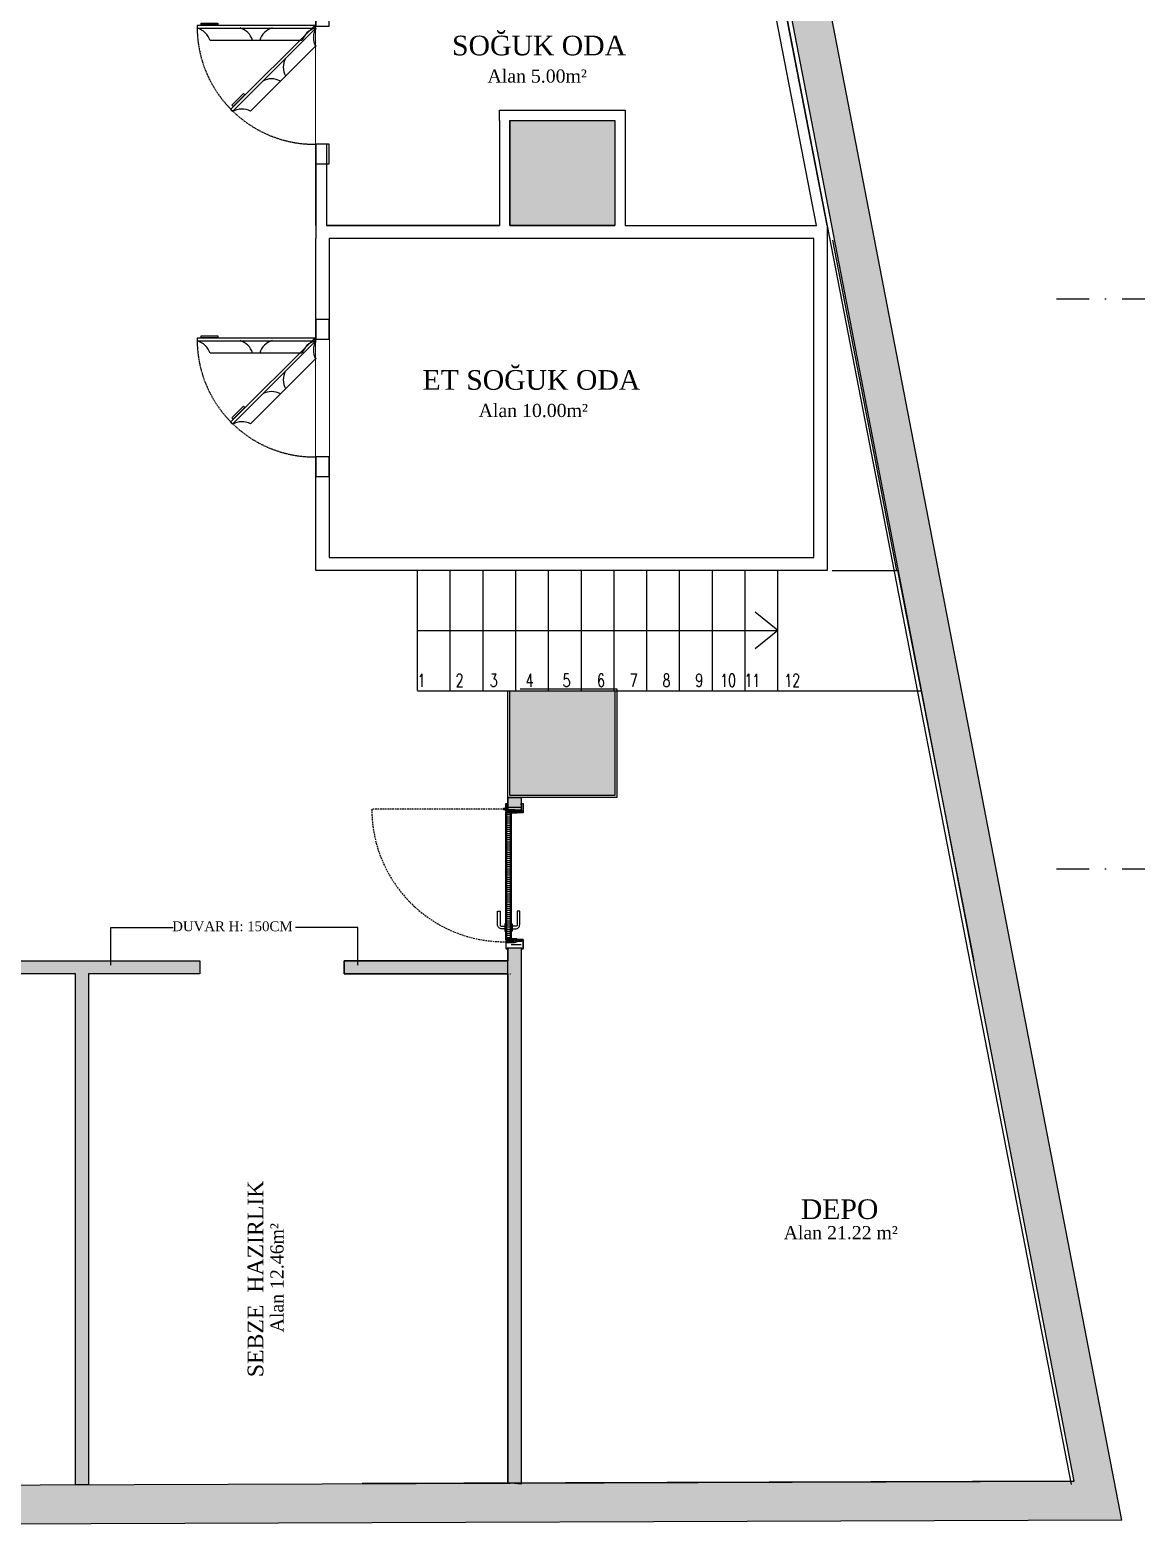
# Model space of a CAD drawing. Header units: millimetres. Extents: x -29311 to -3405, y 28913 to 42880.
# Drawn here: x -14632 to -13788, y 30469 to 31609 of the extents above; entities that cross this region are included whole.
import ezdxf
from ezdxf.enums import TextEntityAlignment as Align

# ---------------------------------------------------------------- set-up
doc = ezdxf.new("R2010")
doc.units = ezdxf.units.MM
doc.set_wipeout_variables(frame=1)
for name, pattern in [('DASHDOT', [1, 0.5, -0.25, 0, -0.25]), ('DASHDOT2', [0.5, 0.25, -0.125, 0, -0.125]), ('DASHED', [0.75, 0.5, -0.25]), ('HIDDEN', [0.375, 0.25, -0.125])]:
    doc.linetypes.add(name, pattern=pattern)
for name, color, linetype in [('A-AKS', 57, 'DASHDOT'), ('A-AKS.', 57, 'DASHDOT2'), ('A-BA', 1, 'Continuous'), ('A-KAPI-AHSAP', 245, 'Continuous'), ('A-KAPI-AKSESUAR', 206, 'Continuous'), ('A-KAPI-METAL', 84, 'Continuous'), ('A-KAPI-PROFIL', 206, 'Continuous'), ('A-MERDIVEN', 125, 'Continuous'), ('A-SIVA-ALCIPAN', 247, 'Continuous'), ('A-SIVA-IC', 97, 'Continuous'), ('A-YAZI', 136, 'Continuous'), ('Duvar-150 cm', 8, 'Continuous'), ('Duvar-200 cm', 7, 'Continuous'), ('Duvar-Soğuk Oda Yüksekliğine', 24, 'Continuous'), ('K_trace_down', 8, 'HIDDEN'), ('Kıtc-002 Çizgi', 7, 'Continuous'), ('Kıtc-034 Soğuk Oda', 1, 'Continuous')]:
    doc.layers.add(name, color=color, linetype=linetype)
doc.layers.add('s-depo', color=140, linetype='Continuous', lineweight=25)
doc.layers.add('tarama-betonarme', color=252, linetype='Continuous', lineweight=13)
doc.styles.add('INA_D07-01_01_00_H_CD_DWG_ARC_01_2003_001_R00$0$1.06.1-Fourth Floor Plan$0$Standard', font='isocp.shx')
doc.styles.add('YAZ-50', font='times.ttf', dxfattribs={"width": 0.9})
pattern_1 = [(45, (-65876.5644, 45834.01), (-4.4194174, 4.4194174), []), (45, (-65872.145, 45834.01), (-4.4194174, 4.4194174), [7.8125, -1.5625, 0, -1.5625])]

# ---------------------------------------------------------------- blocks, each defined once
blk = doc.blocks.new('AKS')
at = {"layer": 'A-AKS.', "ltscale": 100}
for p, q in [((5206.6, 1055.8), (5403.8, 1055.8)), ((5206.6, 620.8), (5403.8, 620.8))]:
    blk.add_line(p, q, dxfattribs=at)
blk = doc.blocks.new('A$C60E3056A')
at = {"layer": 'Kıtc-034 Soğuk Oda', "color": 3}
blk.add_line((13.3, 80), (13.3, 10), dxfattribs=at)
for points in [[(1.8, 0), (3.8, 0), (3.8, 90), (1.8, 90)], [(1.4, 3), (0, 3), (0, 15.7), (1.4, 15.7)]]:
    blk.add_lwpolyline(points, close=True, dxfattribs=at)
for centre, radius, start, end in [((17.9, 93.9), 14.6, 195.6381, 251.6489), ((17.2, 61.2), 14, 196.3254, 253.6365), ((17.2, 28.8), 14, 106.3635, 163.6746), ((17.9, -3.9), 14.6, 108.3511, 164.3619)]:
    blk.add_arc(centre, radius, start, end, dxfattribs=at)
blk = doc.blocks.new('A$C4A7C2E03')
at = {"layer": 'Kıtc-034 Soğuk Oda', "color": 254}
blk.add_line((80, 0), (10, 0), dxfattribs=at)
for points in [[(0, 11.5), (0, 9.5), (90, 9.5), (90, 11.5)], [(3, 11.9), (3, 13.3), (15.7, 13.3), (15.7, 11.9)]]:
    blk.add_lwpolyline(points, close=True, dxfattribs=at)
for centre, radius, start, end in [((-3.9, -4.6), 14.6, 18.3511, 74.3619), ((28.8, -3.8), 14, 16.3635, 73.6746), ((61.2, -3.8), 14, 106.3254, 163.6365), ((93.9, -4.6), 14.6, 105.6381, 161.6489)]:
    blk.add_arc(centre, radius, start, end, dxfattribs=at)
blk = doc.blocks.new('A$C65962AFD')
at = {"color": 3}
blk.add_wipeout([(90.7, 105), (90.7, 15), (100.7, 15), (100.7, 105)], dxfattribs=at).dxf.layer = 'Kıtc-034 Soğuk Oda'
at = {"layer": 'Kıtc-002 Çizgi', "color": 254, "linetype": 'DASHED'}
blk.add_arc((89.5, 104.5), 89.5, 180.9342, 270.7837, dxfattribs=at)
at = {"layer": 'Kıtc-034 Soğuk Oda'}
for points in [[(100.7, 105), (100.7, 120), (90.7, 120), (90.7, 105)], [(100.7, 0), (100.7, 15), (90.7, 15), (90.7, 0)]]:
    blk.add_lwpolyline(points, close=True, dxfattribs=at)
at = {"layer": 'Kıtc-002 Çizgi'}
blk.add_blockref('A$C4A7C2E03', (0, 94.1), dxfattribs=at)
at = {"layer": 'Kıtc-002 Çizgi', "rotation": 315}
blk.add_blockref('A$C60E3056A', (24.3, 42.7), dxfattribs=at)
blk = doc.blocks.new('A$C1989330F')
at = {"layer": 'A-KAPI-AKSESUAR'}
blk.add_lwpolyline([(28, 0), (-28, 0), (-28, -8), (28, -8)], close=True, dxfattribs=at)
blk.add_lwpolyline([(-125, -45), (-20, -45, 0.414214), (-10, -35), (-10, -8), (10, -8), (10, -32, -0.414214), (-23, -65), (-125, -65)], format="xyb", close=True, dxfattribs=at)
blk = doc.blocks.new('*U52')
at = {"ltscale": 12}
h = blk.add_hatch(dxfattribs=at)
h.set_pattern_fill('ANSI31', color=8, scale=5, angle=45)
h.set_pattern_definition([(90, (48.085, 20), (-15.875, 3e-15), [])])
h.paths.add_polyline_path([(1004, -130), (44, -130), (44, -160), (1004, -160)])
at = {"color": 8, "linetype": 'HIDDEN', "ltscale": 50}
blk.add_lwpolyline([(13, -176), (13, -1189, 0.417281), (1025, -166)], format="xyb", dxfattribs=at)
at = {"layer": 'A-KAPI-AHSAP'}
for points in [[(44, -165), (34, -165), (34, -148), (34, -148), (34, -125), (44, -125), (44, -165)], [(44, -125), (1004, -125)], [(1004, -165), (44, -165)], [(1004, -165), (1004, -125), (1014, -125), (1014, -165), (1014, -165), (1014, -165), (1004, -165)]]:
    blk.add_lwpolyline(points, dxfattribs=at)
blk.add_lwpolyline([(1004, -130), (44, -130), (44, -160), (1004, -160)], close=True, dxfattribs=at)
at = {"layer": 'A-KAPI-AKSESUAR'}
for radius in [10, 5, 4]:
    blk.add_circle((12, -175), radius, dxfattribs=at)
at = {"layer": 'A-KAPI-METAL'}
for points in [[(-29, -33), (39, -33, -0.414214), (40, -34), (40, -96), (38, -96), (38, -36, 0.414214), (38, -35), (-28, -35, 0.414214), (-28, -36), (-28, -47, 0.414214), (-28, -48), (-20, -48), (-20, -50), (-29, -50, -0.414214), (-30, -49), (-30, -34, -0.414214)], [(-30, -151, -0.414214), (-29, -150), (-20, -150), (-20, -152), (-28, -152, 0.414214), (-28, -152), (-28, -162, 0.414214), (-28, -163), (27, -163, 0.414214), (27, -162), (27, -105, -0.414214), (28, -104), (41, -104, -0.414154), (42, -105), (42, -119), (42, -95), (42, -81), (42, -95), (40, -95), (40, -81, -1), (44, -81), (44, -120, -0.934642), (40, -119), (40, -106, 0.414214), (40, -106), (30, -106, 0.414214), (29, -106), (29, -164, -0.414214), (28, -165), (-29, -165, -0.414214), (-30, -164)], [(1078, -151, 0.414214), (1077, -150), (1068, -150), (1068, -152), (1076, -152, -0.414214), (1076, -152), (1076, -162, -0.414214), (1076, -163), (1022, -163, -0.414214), (1021, -162), (1021, -104, 0.414214), (1020, -103), (1007, -103, 0.414154), (1006, -104), (1006, -119), (1006, -95), (1006, -81), (1006, -95), (1008, -95), (1008, -81, 1), (1004, -81), (1004, -120, 0.938583), (1008, -119), (1008, -105, -0.414214), (1009, -105), (1019, -105, -0.414214), (1019, -105), (1019, -164, 0.414214), (1020, -165), (1077, -165, 0.414214), (1078, -164)], [(1077, -33), (1009, -33, 0.414214), (1008, -34), (1008, -96), (1010, -96), (1010, -36, -0.414214), (1011, -35), (1076, -35, -0.414214), (1076, -36), (1076, -47, -0.414214), (1076, -48), (1068, -48), (1068, -50), (1077, -50, 0.414214), (1078, -49), (1078, -34, 0.414214)]]:
    blk.add_lwpolyline(points, format="xyb", close=True, dxfattribs=at)
at = {"layer": 'A-KAPI-PROFIL'}
for points in [[(16, -101), (27, -70), (27, -36), (37, -36), (37, -72), (26, -104), (26, -163), (16, -163)], [(1032, -101), (1021, -70), (1021, -44), (1011, -44), (1011, -72), (1022, -104), (1022, -163), (1032, -163)]]:
    blk.add_lwpolyline(points, close=True, dxfattribs=at)
for points in [[(36, -37), (37, -37), (37, -52), (30, -66), (30, -90), (37, -90), (37, -91), (29, -91), (29, -66), (36, -52), (36, -37)], [(1012, -37), (1011, -37), (1011, -52), (1018, -66), (1018, -90), (1011, -90), (1011, -91), (1019, -91), (1019, -66), (1012, -52), (1012, -37)]]:
    blk.add_lwpolyline(points, dxfattribs=at)
at = {"layer": 'A-KAPI-PROFIL', "color": 8}
for points in [[(40, -111, 0.414214), (38, -109), (31, -109, 0.414214), (29, -111), (29, -122, 0.414214), (31, -124), (45, -124, 0.414214), (46, -123), (46, -120, 1), (44, -120), (44, -121), (40, -121)], [(1019, -111, 0.414214), (1017, -109), (1010, -109, 0.414214), (1008, -111), (1008, -121), (1004, -121), (1004, -120, 1), (1002, -120), (1002, -123, 0.414214), (1003, -124), (1014, -124), (1017, -124, 0.414214), (1019, -122)]]:
    blk.add_lwpolyline(points, format="xyb", close=True, dxfattribs=at)
at = {"layer": 'DEFPOINTS', "linetype": 'ByBlock', "ltscale": 12}
for p, q in [((0, -50), (0, -150)), ((1048, -50), (1048, -125))]:
    blk.add_line(p, q, dxfattribs=at)
at = {"ltscale": 12, "xscale": -1, "rotation": 180}
blk.add_blockref('A$C1989330F', (916, -125), dxfattribs=at)
at = {"ltscale": 12}
blk.add_blockref('A$C1989330F', (916, -165), dxfattribs=at)

msp = doc.modelspace()

# ---------------------------------------------------------------- hatches: boundary and pattern name
at = {"layer": 'Duvar-150 cm'}
h = msp.add_hatch(color=256, dxfattribs=at)
h.dxf.hatch_style = 1
h.paths.add_polyline_path([(-14857.97, 30557.89), (-14857.97, 30888.69), (-14779.57, 30888.69), (-14779.57, 30898.69), (-14867.97, 30898.69), (-14867.97, 30888.69), (-14867.97, 30497.96), (-14857.97, 30498)])
h.paths.add_polyline_path([(-14502.38, 30898.62), (-14689.57, 30898.62), (-14689.57, 30888.62), (-14597.38, 30888.62), (-14597.38, 30498.64), (-14587.38, 30498.68), (-14587.38, 30888.62), (-14542.38, 30888.62), (-14502.38, 30888.62)])
h.paths.add_polyline_path([(-14585.1, 30638.84), (-14585.1, 30661.41), (-14598.57, 30661.41), (-14598.57, 30638.84)], flags=25)
h = msp.add_hatch(color=256, dxfattribs=at)
h.dxf.hatch_style = 1
h.paths.add_polyline_path([(-14267.24, 30898.62), (-14392.24, 30898.62), (-14392.24, 30888.62), (-14267.24, 30888.62)])
at = {"layer": 'Duvar-200 cm'}
h = msp.add_hatch(color=256, dxfattribs=at)
h.dxf.hatch_style = 1
h.paths.add_polyline_path([(-14257.24, 31013.62), (-14257.24, 31023.26), (-14267.24, 31023.26), (-14267.24, 31013.62)])
h.paths.add_polyline_path([(-14257.24, 30908.62), (-14267.24, 30908.62), (-14267.24, 30500.14), (-14257.24, 30499.14)])
at = {"layer": 'tarama-betonarme'}
h = msp.add_hatch(dxfattribs=at)
h.set_pattern_fill('ANSI35', color=256, scale=25, style=0)
h.set_pattern_definition(pattern_1)
h.paths.add_polyline_path([(-18785.37, 30484.04), (-19021.29, 32291.44), (-14216.73, 32477.67), (-13835.02, 30501.63)], flags=16)
h.paths.add_polyline_path([(-18811.7, 30453.95), (-19055.29, 32320.15), (-14192.15, 32508.65), (-13798.7, 30471.76)])
h = msp.add_hatch(dxfattribs=at)
h.set_pattern_fill('ANSI35', color=256, scale=25, style=0)
h.set_pattern_definition(pattern_1)
h.paths.add_polyline_path([(-15178.01, 31459.76), (-14874.01, 31459.76), (-14874.01, 31494.76), (-15178.01, 31494.76)])
h.paths.add_polyline_path([(-14688.01, 31024.76), (-14653.01, 31024.76), (-14653.01, 31494.76), (-14688.01, 31494.76)])
h.paths.add_polyline_path([(-14265.74, 31539.76), (-14185.74, 31539.76), (-14185.74, 31459.76), (-14265.74, 31459.76)])
h.paths.add_polyline_path([(-14265.74, 31104.76), (-14185.74, 31104.76), (-14185.74, 31024.76), (-14265.74, 31024.76)])
h.paths.add_polyline_path([(-14981.24, 32355.15), (-14901.24, 32355.15), (-14901.24, 32275.15), (-14981.24, 32275.15)])

# ---------------------------------------------------------------- linework, layer by layer
for p, q in [((-14386.38, 30888.62), (-14379.38, 30888.62)), ((-14265.74, 30888.62), (-14265.24, 30888.62)), ((-13835.02, 30501.63), (-14378.38, 30499.67))]:
    msp.add_line(p, q)
at = {"layer": 'A-BA'}
for p, q in [((-13798.7, 30471.76), (-14192.15, 32508.65)), ((-13798.7, 30471.76), (-14192.15, 32508.65)), ((-13835.02, 30501.63), (-14216.73, 32477.67)), ((-13835.02, 30501.63), (-14216.73, 32477.67)), ((-13798.7, 30471.76), (-18811.7, 30453.95))]:
    msp.add_line(p, q, dxfattribs=at)
msp.add_lwpolyline([(-19021.29, 32291.44), (-18785.37, 30484.04), (-13835.02, 30501.63)], dxfattribs=at)
for points in [[(-14265.74, 31539.76), (-14185.74, 31539.76), (-14185.74, 31459.76), (-14265.74, 31459.76)], [(-14265.74, 31539.76), (-14185.74, 31539.76), (-14185.74, 31459.76), (-14265.74, 31459.76)], [(-14265.74, 31104.76), (-14185.74, 31104.76), (-14185.74, 31024.76), (-14265.74, 31024.76)]]:
    msp.add_lwpolyline(points, close=True, dxfattribs=at)
at = {"layer": 'A-MERDIVEN'}
for points in [[(-14336.22, 31104.93), (-14336.22, 31196.5)], [(-14311.22, 31104.93), (-14311.22, 31196.5)], [(-14286.22, 31104.93), (-14286.22, 31196.5)], [(-14261.22, 31104.76), (-14261.22, 31196.5)], [(-14236.22, 31104.76), (-14236.22, 31196.5)], [(-14211.22, 31104.93), (-14211.22, 31196.5)], [(-14186.22, 31104.76), (-14186.22, 31196.5)], [(-14161.22, 31104.93), (-14161.22, 31196.5)], [(-14136.22, 31104.93), (-14136.22, 31196.5)], [(-14111.22, 31104.93), (-14111.22, 31196.5)], [(-14086.22, 31104.93), (-14086.22, 31196.5)], [(-14061.22, 31104.93), (-14061.22, 31196.5)], [(-14019.76, 31196.5), (-13969.88, 31196.5), (-13911.71, 30898.62)], [(-14061.22, 31150.72), (-14078.63, 31164.65)], [(-14336.22, 31150.72), (-14061.22, 31150.72)], [(-14061.22, 31150.72), (-14078.63, 31136.79)], [(-14336.22, 31104.76), (-13951.75, 31104.76)]]:
    msp.add_lwpolyline(points, dxfattribs=at)
at = {"layer": 'A-SIVA-ALCIPAN'}
msp.add_line((-14378.38, 30499.67), (-14378.38, 30499.7), dxfattribs=at)
at = {"layer": 'A-SIVA-IC'}
for points in [[(-14019.45, 31448.49), (-13970.78, 31196.5)], [(-14184.24, 31023.26), (-14265.25, 31023.26), (-14267.24, 31023.26), (-14267.24, 31104.76)], [(-14257.99, 31106.26), (-14184.24, 31106.26), (-14184.24, 31023.26), (-14207.26, 31023.26)]]:
    msp.add_lwpolyline(points, dxfattribs=at)
at = {"layer": 'A-YAZI'}
for points in [[(-14570.19, 30895.21), (-14570.19, 30924.11), (-14522.73, 30924.11)], [(-14381.85, 30895.21), (-14381.85, 30924.11), (-14429.31, 30924.11)]]:
    msp.add_lwpolyline(points, dxfattribs=at)
at = {"layer": 'Duvar-150 cm'}
msp.add_line((-14392.24, 30888.62), (-14392.24, 30898.62), dxfattribs=at)
for points in [[(-14689.57, 30898.62), (-14502.38, 30898.62), (-14502.38, 30888.62), (-14587.38, 30888.62), (-14587.38, 30498.68), (-14597.38, 30498.64), (-14597.38, 30888.62), (-14689.57, 30888.62), (-14689.57, 30898.62)], [(-14392.24, 30898.62), (-14267.24, 30898.62)], [(-14267.24, 30888.62), (-14392.24, 30888.62)]]:
    msp.add_lwpolyline(points, dxfattribs=at)
msp.add_lwpolyline([(-14267.24, 30898.62), (-14392.24, 30898.62), (-14392.24, 30888.62), (-14267.24, 30888.62)], close=True, dxfattribs=at)
at = {"layer": 'Duvar-200 cm'}
for p, q in [((-14413.74, 31597.75), (-14405.74, 31597.75)), ((-14265.74, 31539.75), (-14265.74, 31459.76)), ((-14185.74, 31539.75), (-14185.74, 31459.76)), ((-14267.24, 30888.62), (-14267.24, 30500.07))]:
    msp.add_line(p, q, dxfattribs=at)
msp.add_lwpolyline([(-14267.24, 30908.62), (-14257.24, 30908.62), (-14257.24, 30499.14), (-14267.24, 30500.14)], close=True, dxfattribs=at)
at = {"layer": 'Duvar-Soğuk Oda Yüksekliğine'}
for p, q in [((-14267.24, 31023.26), (-14267.24, 31013.62)), ((-14267.24, 30908.62), (-14267.24, 30898.62)), ((-14267.24, 30898.62), (-14267.24, 30908.62))]:
    msp.add_line(p, q, dxfattribs=at)
msp.add_lwpolyline([(-14267.24, 31023.26), (-14257.24, 31023.26), (-14257.24, 31013.62), (-14267.24, 31013.62)], close=True, dxfattribs=at)
at = {"layer": 's-depo', "linetype": 'Continuous'}
for p, q in [((-14413.74, 31459.76), (-14413.74, 31634.25)), ((-14023.74, 31459.76), (-14057.56, 31634.25)), ((-14031.89, 31459.76), (-14064.16, 31626.25)), ((-14413.74, 31597.75), (-14413.74, 31449.76)), ((-14405.74, 31597.75), (-14405.74, 31459.76)), ((-14273.74, 31539.75), (-14273.74, 31547.75)), ((-14273.74, 31547.75), (-14177.74, 31547.75)), ((-14273.74, 31539.75), (-14273.74, 31459.76)), ((-14177.74, 31547.75), (-14177.74, 31539.75)), ((-14177.74, 31539.75), (-14177.74, 31459.76)), ((-14273.74, 31459.76), (-14405.74, 31459.76)), ((-14265.74, 31449.76), (-14403.74, 31449.76)), ((-14337.04, 31449.76), (-14403.74, 31449.76))]:
    msp.add_line(p, q, dxfattribs=at)
for points in [[(-14057.56, 31634.25), (-13837.55, 30499.01)], [(-14023.74, 31459.76), (-14023.74, 31196.5), (-14413.74, 31196.5)], [(-14405.74, 31459.76), (-14405.74, 31459.76), (-14273.74, 31459.76)], [(-14265.74, 31459.76), (-14185.74, 31459.76)], [(-14177.74, 31459.76), (-14031.89, 31459.76)], [(-14413.74, 31196.5), (-14413.74, 31449.76)]]:
    msp.add_lwpolyline(points, dxfattribs=at)
msp.add_lwpolyline([(-14403.74, 31206.5), (-14033.74, 31206.5), (-14033.74, 31449.76), (-14403.74, 31449.76)], close=True, dxfattribs=at)

# ---------------------------------------------------------------- block references
at = {"layer": 'A-AKS'}
msp.add_blockref('AKS', (-19055.29, 30348.07), dxfattribs=at)
at = {"layer": 'Duvar-200 cm', "xscale": 0.1, "yscale": 0.1, "zscale": 0.1, "rotation": 270}
msp.add_blockref('*U52', (-14252.25, 31015.67), dxfattribs=at)

# ---------------------------------------------------------------- texts
at = {"layer": 'A-YAZI', "style": 'YAZ-50'}
for s, height, p in [(' SOĞUK ODA', 15, (-14246.34, 31589.59)), ('Alan 5.00m²', 10, (-14244.93, 31568.78)), ('ET SOĞUK ODA', 15, (-14249.33, 31334.39)), ('Alan 10.00m²', 10, (-14247.91, 31313.59)), ('DUVAR H: 150CM', 7.5, (-14477.54, 30921.23)), ('DEPO', 15, (-14014.14, 30701.59)), ('Alan 21.22 m²', 10, (-14013.26, 30686.18))]:
    msp.add_text(s, height=height, dxfattribs=at).set_placement(p, align=Align.CENTER)
for s, height, p in [('SEBZE  HAZIRLIK', 12, (-14453.92, 30655.89)), ('Alan 12.46m²', 10, (-14438.52, 30656.77))]:
    msp.add_text(s, height=height, rotation=90, dxfattribs=at).set_placement(p, align=Align.CENTER)
at = {"layer": 'K_trace_down', "ltscale": 50, "char_height": 10, "width": 8, "attachment_point": 9, "rotation": 0.48756, "style": 'INA_D07-01_01_00_H_CD_DWG_ARC_01_2003_001_R00$0$1.06.1-Fourth Floor Plan$0$Standard'}
for s, insert in [('\\A1;{\\Fromans|c162;\\W0.7;1}', (-14330.17, 31107.65)), ('\\A1;{\\Fromans|c162;\\W0.7;2}', (-14301.14, 31107.65)), ('\\A1;{\\Fromans|c162;\\W0.7;3}', (-14275.08, 31107.65)), ('\\A1;{\\Fromans|c162;\\W0.7;4}', (-14247.72, 31107.65)), ('\\A1;{\\Fromans|c162;\\W0.7;5}', (-14219.43, 31107.65)), ('\\A1;{\\Fromans|c162;\\W0.7;6}', (-14193.19, 31107.65)), ('\\A1;{\\Fromans|c162;\\W0.7;7}', (-14168.19, 31107.65)), ('\\A1;{\\Fromans|c162;\\W0.7;8}', (-14143.19, 31107.65)), ('\\A1;{\\Fromans|c162;\\W0.7;9}', (-14118.19, 31107.65)), ('\\A1;{\\Fromans|c162;\\W0.7;10}', (-14093.19, 31107.65)), ('\\A1;{\\Fromans|c162;\\W0.7;11}', (-14074.75, 31107.65)), ('\\A1;{\\Fromans|c162;\\W0.7;12}', (-14044.27, 31107.65))]:
    msp.add_mtext(s, dxfattribs=dict(at, insert=insert))

# ---------------------------------------------------------------- next in the draw order: block references
at = {"layer": 'Kıtc-034 Soğuk Oda', "rotation": 0.0001398208479348}
msp.add_blockref('A$C65962AFD', (-14504.43, 31268.13), dxfattribs=at)
at = {"layer": 's-depo', "linetype": 'Continuous', "rotation": 0.0001398208479348}
msp.add_blockref('A$C65962AFD', (-14504.43, 31506.75), dxfattribs=at)

doc.saveas('drawing.dxf')
